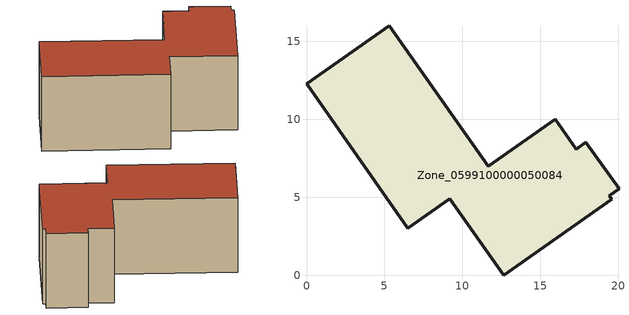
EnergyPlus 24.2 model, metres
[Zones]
Zone_0599100000050084
 floor ground (C_G): 5.31,16 11.65,6.99 15.95,10.02 17.31,8.09 17.93,8.54 20.05,5.54 19.41,5.09 19.57,4.87 12.65,0 9.19,4.91 6.5,3.02 0,12.27 z0
 wall outside (C_F): 5.31,16 0,12.27 6.5,3.02 9.19,4.91 12.65,0 19.57,4.87 19.41,5.09 20.05,5.54 17.93,8.54 17.31,8.09 15.95,10.02 11.65,6.99 5.31,16 z0:7.4
 roof outside (C_R): 11.65,6.99 5.31,16 0,12.27 6.5,3.02 9.19,4.91 12.65,0 19.57,4.87 19.41,5.09 20.05,5.54 17.93,8.54 17.31,8.09 15.95,10.02 z7.4
[BUILDING]
Pand.0599100000050084: North Axis=0; Terrain=City; Loads Convergence Tolerance Value=0.04; Temperature Convergence Tolerance Value=0.4; Solar Distribution=FullExterior; Maximum Number of Warmup Days=25; Minimum Number of Warmup Days=1
[Site:Location]
Rotterdam.The.Hague.AP_ZH_NLD Design_Conditions: Latitude=51.96; Longitude=4.45; Time Zone=1; Elevation=-4.5
[SITE:GROUNDTEMPERATURE:BUILDINGSURFACE]
18, 18, 18, 18, 18, 18, 18, 18, 18, 18, 18, 18
[MATERIAL] Thermal Absorptance=0.9; Solar Absorptance=0.7; Visible Absorptance=0.7
Name | Roughness | Thickness | Conductivity | Density | Specific Heat
G.D.1965 | MediumSmooth | 0.15 | 1 | 540 | 1210
F.D.1965 | Rough | 0.3 | 0.857143 | 1920 | 840
R.D.1965 | MediumRough | 0.2 | 0.08 | 1500 | 1000
[CONSTRUCTION]
C_G: G.D.1965
C_F: F.D.1965
C_R: R.D.1965
[ZONE]
Zone_0599100000050084: Type=1; Multiplier=1; Ceiling Height=Autocalculate; Volume=Autocalculate; Floor Area=autocalculate; Part of Total Floor Area=Yes
[ZONEINFILTRATION:DESIGNFLOWRATE]
Infil_Zone_0599100000050084: Zone or ZoneList or Space or SpaceList=Zone_0599100000050084; Schedule=AlwaysOn; Design Flow Rate Calculation Method=Flow/Area; Flow Rate per Floor Area=0.0042; Constant Term Coefficient=1; Temperature Term Coefficient=0; Velocity Term Coefficient=0; Velocity Squared Term Coefficient=0
[HVACTEMPLATE:ZONE:IDEALLOADSAIRSYSTEM]
Zone_0599100000050084: Maximum Heating Supply Air Temperature=50; Minimum Cooling Supply Air Temperature=13; Maximum Heating Supply Air Humidity Ratio=0.0156; Minimum Cooling Supply Air Humidity Ratio=0.0077; Heating Limit=NoLimit; Cooling Limit=NoLimit; Dehumidification Control Type=ConstantSensibleHeatRatio; Cooling Sensible Heat Ratio=0.7; Dehumidification Setpoint=60; Humidification Control Type=None; Humidification Setpoint=30; Outdoor Air Method=None; Outdoor Air Flow Rate per Person=0.00944; Outdoor Air Flow Rate per Zone Floor Area=0; Outdoor Air Flow Rate per Zone=0; Demand Controlled Ventilation Type=None; Outdoor Air Economizer Type=NoEconomizer; Heat Recovery Type=None; Sensible Heat Recovery Effectiveness=0.7; Latent Heat Recovery Effectiveness=0.65
[ZONECONTROL:THERMOSTAT]
ThermostatControl_Zone_0599100000050084: Zone or ZoneList=Zone_0599100000050084; Control Type Schedule=DualSetpointControlType; Control 1=Thermostat_Zone_0599100000050084; Temperature Difference Between Cutout And Setpoint=0
[THERMOSTATSETPOINT:DUALSETPOINT]
Thermostat_Zone_0599100000050084: Heating Setpoint Temperature Schedule=HeatingSetpoint_Zone_0599100000050084; Cooling Setpoint Temperature Schedule=CoolingSetpoint_Zone_0599100000050084
[SCHEDULE:COMPACT]
HeatingSetpoint_Zone_0599100000050084: Through: 12/31, For: AllDays, Until: 24:00, 21
CoolingSetpoint_Zone_0599100000050084: Through: 12/31, For: AllDays, Until: 24:00, 24
DualSetpointControlType: Through: 12/31, For: AllDays, Until: 24:00, 4
AlwaysOn: Through: 12/31, For: AllDays, Until: 24:00, 1
